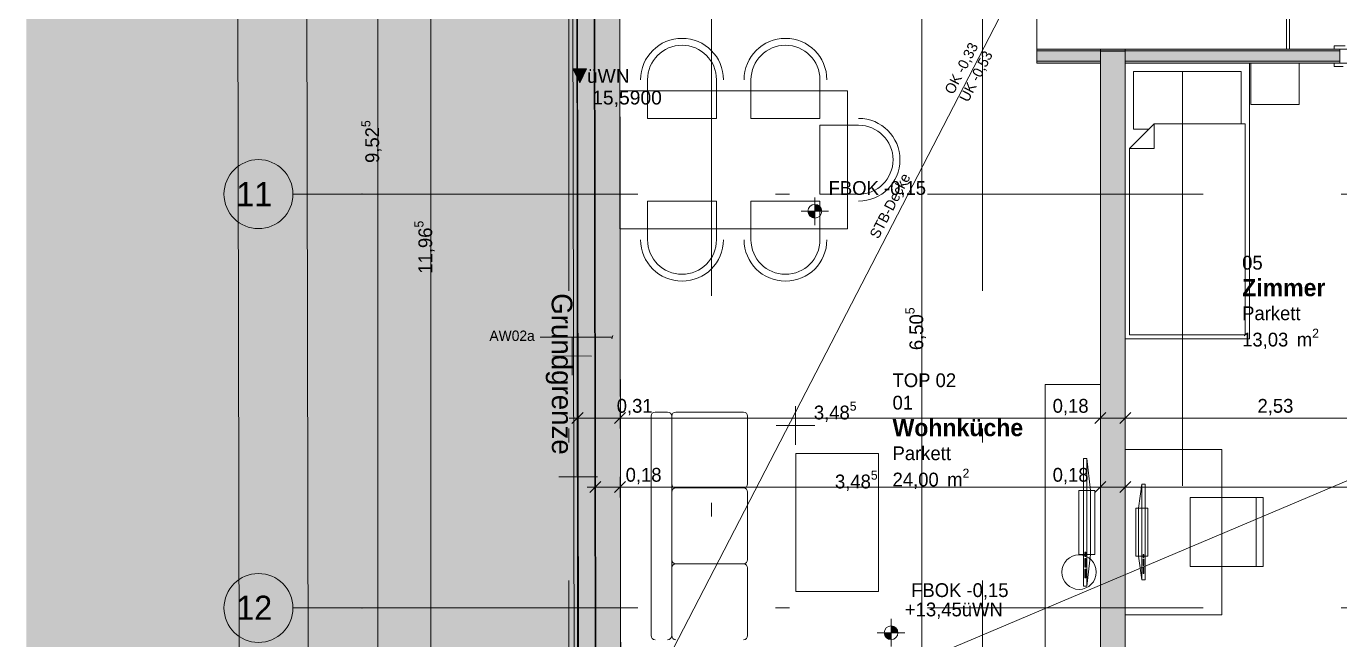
# Model space of a CAD drawing. Header units: metres. Extents: x -3.9 to 83, y -38 to 6.2.
# Drawn here: x -3.93 to 5.59, y -30.23 to -25.78 of the extents above; entities that cross this region are included whole.
import ezdxf

# ---------------------------------------------------------------- set-up
doc = ezdxf.new("R2010")
doc.units = ezdxf.units.M
doc.header["$MEASUREMENT"] = 0
for name, pattern in [('Achse', [0.004, 0.002, -0.001, 0, -0.001]), ('Schnittlinie', [0.006, 0.003, -0.0015, 0, -0.0015]), ('Untersicht', [0.001, 0.0005, -0.0005])]:
    doc.linetypes.add(name, pattern=pattern)
for name, color, linetype in [('0._EG PP_2_000 Achsraster', 7, 'Continuous'), ('0._EG PP_2_110 Wand Aussen', 7, 'Continuous'), ('0._EG PP_2_120 Wand Innen tragend', 7, 'Continuous'), ('0._EG PP_2_130 Wand Innen', 7, 'Continuous'), ('0._EG PP_2_210 Decke', 7, 'Continuous'), ('0._EG PP_2_220 Bodenaufbau', 7, 'Continuous'), ('0._EG PP_2_510 Möblierung', 7, 'Continuous'), ('0._EG PP_2_725 Nachbarbebauung', 7, 'Continuous'), ('0._EG PP_2_810 Raum', 7, 'Continuous'), ('0._EG PP_2_815 Raumbegrenzung', 7, 'Continuous'), ('0._EG PP_2_844 Umriss 2D', 7, 'Continuous'), ('0._EG PP_2_851 Marker Schnitt', 7, 'Continuous'), ('0._EG PP_2_915 Allgemein Beschriftung.x', 7, 'Continuous'), ('0._EG PP_2_950 Polierplan Bemaßung', 7, 'Continuous'), ('0._EG PP_2_Bauwerke_Gebäude - Haus Signatur.verm', 7, 'Continuous'), ('0._EG PP_2_Bauwerke_Gebäude - Haus.verm', 7, 'Continuous'), ('0._EG PP_2_Gelände_Geländepunkt.verm', 7, 'Continuous'), ('0._EG PP_2_Kataster Grenzen_Grundstücksgrenze.verm', 7, 'Continuous'), ('0._EG PP_2_Neubau_840 Baulinien', 7, 'Continuous')]:
    doc.layers.add(name, color=color, linetype=linetype)
doc.styles.add('ERSTELLTER_STIL_1', font='arial.ttf')
doc.styles.add('ERSTELLTER_STIL_10', font='')
doc.styles.add('ERSTELLTER_STIL_2', font='')
doc.styles.get('ERSTELLTER_STIL_10').set_extended_font_data('Eurostile', bold=True)
doc.styles.get('ERSTELLTER_STIL_2').set_extended_font_data('Eurostile')
doc.linetypes.add('Grenze Grundstück', pattern='A,0,[1,415_260415_PP_VA_1_3 0 EG1.Shx,S=0.00031746,R=0,X=0,Y=0],-0.04,0', length=0.04)

msp = doc.modelspace()

# ---------------------------------------------------------------- hatches: boundary and pattern name
at = {"layer": '0._EG PP_2_110 Wand Aussen', "linetype": 'Continuous', "lineweight": 13, "true_color": 0xff6400}
msp.add_hatch(color=30, dxfattribs=at).paths.add_polyline_path([(0.0591, -21.3011), (0.0717, -31.38), (0.1917, -31.3798), (0.1793, -21.4482)])
at = {"layer": '0._EG PP_2_110 Wand Aussen', "linetype": 'Continuous', "lineweight": 0, "true_color": 0x373737}
msp.add_hatch(color=250, dxfattribs=at).paths.add_polyline_path([(0.1794, -21.495), (0.1917, -31.3798), (0.1967, -31.3798), (0.1844, -21.495)])
at = {"layer": '0._EG PP_2_110 Wand Aussen', "linetype": 'Continuous', "lineweight": 13, "true_color": 0x3f7f02}
msp.add_hatch(color=76, dxfattribs=at).paths.add_polyline_path([(0.1846, -21.675), (0.1967, -31.3798), (0.3767, -31.3796), (0.3646, -21.675)])
at = {"layer": '0._EG PP_2_120 Wand Innen tragend', "linetype": 'Continuous', "lineweight": 13, "true_color": 0x3f7f02}
msp.add_hatch(color=76, dxfattribs=at).paths.add_polyline_path([(4.035, -31.2), (4.035, -25.965), (3.855, -25.965), (3.855, -31.2)])
at = {"layer": '0._EG PP_2_130 Wand Innen', "linetype": 'Continuous', "lineweight": 13, "true_color": 0xfb02fe}
for points in [[(3.855, -25.95), (3.395, -25.95), (3.395, -25.9625), (3.855, -25.9625)], [(4.035, -25.95), (3.855, -25.95), (3.855, -25.9625), (4.035, -25.9625)], [(4.035, -25.9625), (5.59, -25.9625), (5.59, -25.95), (4.035, -25.95)], [(3.395, -26.05), (3.855, -26.05), (3.855, -26.0375), (3.395, -26.0375)], [(4.035, -26.0375), (4.035, -26.05), (5.59, -26.05), (5.59, -26.0375)]]:
    msp.add_hatch(color=6, dxfattribs=at).paths.add_polyline_path(points)
at = {"layer": '0._EG PP_2_130 Wand Innen', "linetype": 'Continuous', "lineweight": 13, "true_color": 0xffaa00}
for points in [[(3.395, -26.0375), (3.855, -26.0375), (3.855, -25.9625), (3.395, -25.9625)], [(4.035, -26.0375), (5.59, -26.0375), (5.59, -25.9625), (4.035, -25.9625)]]:
    msp.add_hatch(color=40, dxfattribs=at).paths.add_polyline_path(points)
at = {"layer": '0._EG PP_2_725 Nachbarbebauung', "linetype": 'Continuous', "lineweight": 0, "true_color": 0x1f1f1f}
msp.add_hatch(color=250, dxfattribs=at).paths.add_polyline_path([(0.0596, -24.058), (-3.9335, -24.6522), (-3.9335, -34.6256), (-1.2323, -34.2212), (-3.0812, -34.4982), (0.0665, -34.0269)])
at = {"layer": '0._EG PP_2_950 Polierplan Bemaßung', "linetype": 'Continuous', "lineweight": 0, "true_color": 0x000000}
for points in [[(0.0791, -26.1926), (0.1291, -26.0926), (0.0291, -26.0926)], [(1.7842, -27.1244), (1.7342, -27.1244), (1.738, -27.1435), (1.7488, -27.1597), (1.765, -27.1706), (1.7842, -27.1744)], [(1.7842, -27.1244), (1.8342, -27.1244), (1.8304, -27.1053), (1.8195, -27.089), (1.8033, -27.0782), (1.7842, -27.0744)], [(2.337, -30.1792), (2.287, -30.1792), (2.2909, -30.1983), (2.3017, -30.2145), (2.3179, -30.2254), (2.337, -30.2292)], [(2.337, -30.1792), (2.387, -30.1792), (2.3832, -30.16), (2.3724, -30.1438), (2.3562, -30.133), (2.337, -30.1292)]]:
    msp.add_hatch(color=18, dxfattribs=at).paths.add_polyline_path(points)
at = {"layer": '0._EG PP_2_Bauwerke_Gebäude - Haus Signatur.verm', "linetype": 'Continuous', "lineweight": 13}
msp.add_hatch(color=254, dxfattribs=at).paths.add_polyline_path([(-3.9335, -25.0503), (-3.9335, -25.4557), (-0.3719, -24.8692), (-0.3563, -33.7319), (-1.0162, -33.827), (-0.9592, -34.2229), (0.0443, -34.0783), (0.0273, -24.3981)])

# ---------------------------------------------------------------- linework, layer by layer
at = {"layer": '0._EG PP_2_000 Achsraster', "color": 5, "linetype": 'Achse', "lineweight": 0, "ltscale": 1000}
for p, q in [((0, 3), (0, -36)), ((3, 3), (3, -36)), ((-1.5, -27), (-2, -27)), ((-1.5, -27), (21, -27)), ((-1.5, -30), (-2, -30)), ((-1.5, -30), (21, -30))]:
    msp.add_line(p, q, dxfattribs=at)
at = {"layer": '0._EG PP_2_000 Achsraster', "color": 5, "linetype": 'Continuous', "lineweight": 0, "ltscale": 1000}
for centre in [(-2.25, -27), (-2.25, -30)]:
    msp.add_circle(centre, 0.25, dxfattribs=at)
at = {"layer": '0._EG PP_2_000 Achsraster', "color": 5, "linetype": 'Achse', "lineweight": 0, "ltscale": 1000}
for p in [(-1.5, -27), (-1.5, -27), (-1.5, -30), (-1.5, -30)]:
    msp.add_point(p, dxfattribs=at)
at = {"layer": '0._EG PP_2_110 Wand Aussen', "color": 7, "linetype": 'Continuous', "lineweight": 13, "ltscale": 1000}
for p, q in [((0.0591, -21.3011), (0.0717, -31.38)), ((0.1794, -21.495), (0.1917, -31.3798))]:
    msp.add_line(p, q, dxfattribs=at)
at = {"layer": '0._EG PP_2_110 Wand Aussen', "color": 7, "linetype": 'Continuous', "lineweight": 18, "ltscale": 1000}
msp.add_line((0.1846, -21.675), (0.1967, -31.3798), dxfattribs=at)
at = {"layer": '0._EG PP_2_110 Wand Aussen', "color": 7, "linetype": 'Continuous', "lineweight": 13, "ltscale": 1000, "flags": 128}
msp.add_lwpolyline([(0.0541, -21.295), (0.0667, -31.38)], dxfattribs=at)
at = {"layer": '0._EG PP_2_110 Wand Aussen', "color": 7, "linetype": 'Continuous', "lineweight": 18, "ltscale": 1000, "flags": 128}
msp.add_lwpolyline([(0.3767, -31.3796), (0.3646, -21.675)], dxfattribs=at)
at = {"layer": '0._EG PP_2_120 Wand Innen tragend', "color": 7, "linetype": 'Continuous', "lineweight": 18, "ltscale": 1000, "flags": 128}
for points in [[(4.035, -25.965), (3.855, -25.965)], [(3.855, -25.965), (3.855, -31.2)], [(4.035, -31.2), (4.035, -25.965)]]:
    msp.add_lwpolyline(points, dxfattribs=at)
at = {"layer": '0._EG PP_2_130 Wand Innen', "color": 7, "linetype": 'Continuous', "lineweight": 18, "ltscale": 1000}
for p, q in [((3.855, -25.9625), (3.395, -25.9625)), ((3.855, -25.9625), (4.035, -25.9625)), ((5.59, -25.9625), (4.035, -25.9625)), ((5.59, -25.9625), (5.59, -25.95)), ((5.59, -25.9625), (5.59, -25.95)), ((5.59, -25.9625), (5.59, -25.95)), ((5.59, -26.0375), (5.59, -25.9625)), ((5.59, -26.0375), (5.59, -25.9625)), ((5.59, -26.0375), (5.59, -25.9625)), ((3.395, -26.0375), (3.855, -26.0375)), ((4.035, -26.0375), (5.59, -26.0375)), ((5.59, -26.05), (5.59, -26.0375)), ((5.59, -26.05), (5.59, -26.0375)), ((5.59, -26.05), (5.59, -26.0375))]:
    msp.add_line(p, q, dxfattribs=at)
at = {"layer": '0._EG PP_2_130 Wand Innen', "color": 8, "linetype": 'Continuous', "lineweight": 13, "ltscale": 1000}
for p, q in [((5.55, -25.95), (5.55, -25.925)), ((5.55, -25.925), (5.63, -25.925)), ((5.59, -25.95), (5.55, -25.95)), ((5.59, -26.05), (5.59, -25.95)), ((5.55, -26.075), (5.55, -26.05)), ((5.55, -26.05), (5.59, -26.05)), ((5.615, -26.075), (5.55, -26.075))]:
    msp.add_line(p, q, dxfattribs=at)
at = {"layer": '0._EG PP_2_130 Wand Innen', "color": 8, "linetype": 'Untersicht', "lineweight": 13, "ltscale": 1000}
for p, q in [((5.59, -25.95), (6.48, -25.95)), ((5.59, -26.05), (6.48, -26.05))]:
    msp.add_line(p, q, dxfattribs=at)
at = {"layer": '0._EG PP_2_130 Wand Innen', "color": 7, "linetype": 'Continuous', "lineweight": 18, "ltscale": 1000, "flags": 128}
for points in [[(3.855, -25.95), (3.395, -25.95)], [(3.395, -25.95), (3.395, -26.05)], [(3.855, -26.05), (3.855, -25.95)], [(4.035, -25.95), (3.855, -25.95)], [(3.855, -25.95), (3.855, -25.965)], [(3.855, -25.965), (4.035, -25.965)], [(5.59, -25.95), (4.035, -25.95)], [(4.035, -25.95), (4.035, -26.05)], [(4.035, -25.965), (4.035, -25.95)], [(3.395, -26.05), (3.855, -26.05)], [(4.035, -26.05), (5.59, -26.05)]]:
    msp.add_lwpolyline(points, dxfattribs=at)
at = {"layer": '0._EG PP_2_210 Decke', "color": 7, "linetype": 'Continuous', "lineweight": 13, "ltscale": 1000, "true_color": 0xf4f4f4, "flags": 128}
msp.add_lwpolyline([(5.305, -21.495), (0.1844, -21.495), (0.1967, -31.38), (9.535, -31.38), (9.535, -30.88), (12.385, -30.88), (12.385, -29.98), (18.7258, -29.98), (18.7621, -21.495), (12.465, -21.495), (12.465, -24.32), (13.0067, -24.32), (13.2326, -25.87), (9.875, -25.87), (7.875, -25.87), (7.875, -23.92), (5.305, -23.92)], close=True, dxfattribs=at)
at = {"layer": '0._EG PP_2_220 Bodenaufbau', "color": 7, "linetype": 'Continuous', "lineweight": 13, "ltscale": 1000, "true_color": 0xf4f4f4, "flags": 128}
msp.add_lwpolyline([(0.3646, -21.675), (0.3765, -31.2), (9.355, -31.2), (9.355, -30.7), (12.205, -30.7), (12.205, -29.8), (18.5466, -29.8), (18.5814, -21.675), (12.645, -21.675), (12.645, -24.1), (10.05, -24.1), (10.05, -25.6), (11.19, -25.6), (11.19, -26.05), (7.695, -26.05), (7.695, -24.1), (5.125, -24.1), (5.125, -21.675)], close=True, dxfattribs=at)
at = {"layer": '0._EG PP_2_510 Möblierung', "color": 8, "linetype": 'Continuous', "lineweight": 13, "ltscale": 1000, "true_color": 0x7e7f7f}
for p, q in [((4.035, -28.05), (4.035, -26.05)), ((4.035, -26.05), (4.935, -26.05)), ((4.935, -26.05), (4.935, -28.05)), ((5.295, -26.05), (4.945, -26.05)), ((4.945, -26.05), (4.945, -26.35)), ((5.295, -26.35), (5.295, -26.05)), ((4.945, -26.35), (5.295, -26.35)), ((4.245, -26.49), (4.245, -26.67)), ((4.065, -26.67), (4.245, -26.67)), ((4.935, -28.05), (4.035, -28.05)), ((0.5965, -28.61), (0.5965, -30.2)), ((0.7165, -28.58), (0.6265, -28.58)), ((0.7465, -28.61), (0.7465, -29.1)), ((0.7465, -30.2), (0.7465, -28.61)), ((1.2665, -28.58), (0.7765, -28.58)), ((1.2965, -29.1), (1.2965, -28.61)), ((3.7572, -28.9172), (3.7572, -29.8428)), ((1.2665, -29.13), (0.7765, -29.13)), ((0.7765, -29.13), (1.2665, -29.13)), ((4.155, -29.1032), (4.155, -29.7968)), ((0.7465, -29.16), (0.7465, -29.65)), ((1.2965, -29.65), (1.2965, -29.16)), ((4.985, -29.2), (4.985, -29.7)), ((3.7422, -29.6268), (3.7422, -29.596)), ((3.7422, -29.596), (3.7485, -29.596)), ((3.7485, -29.596), (3.7485, -29.6268)), ((4.17, -29.6119), (4.1638, -29.6119)), ((4.1638, -29.6119), (4.1638, -29.635)), ((4.17, -29.635), (4.17, -29.6119)), ((0.7465, -29.71), (0.7465, -30.2)), ((1.2665, -29.68), (0.7765, -29.68)), ((0.7765, -29.68), (1.2665, -29.68)), ((1.2965, -30.2), (1.2965, -29.71)), ((3.7485, -29.6268), (3.7422, -29.6268)), ((3.7422, -29.7039), (3.7422, -29.6422)), ((3.7422, -29.6422), (3.7485, -29.6422)), ((3.7485, -29.7039), (3.7422, -29.7039)), ((3.7485, -29.6422), (3.7485, -29.7039)), ((4.1638, -29.635), (4.17, -29.635)), ((4.17, -29.6465), (4.1638, -29.6465)), ((4.1638, -29.6465), (4.1638, -29.6928)), ((4.1638, -29.6928), (4.17, -29.6928)), ((4.17, -29.7043), (4.1638, -29.7043)), ((4.1638, -29.7043), (4.1638, -29.7506)), ((4.17, -29.6928), (4.17, -29.6465)), ((4.17, -29.7506), (4.17, -29.7043)), ((3.7422, -29.7811), (3.7422, -29.7194)), ((3.7422, -29.7194), (3.7485, -29.7194)), ((3.7485, -29.7811), (3.7422, -29.7811)), ((3.7485, -29.7194), (3.7485, -29.7811)), ((4.1638, -29.7506), (4.17, -29.7506))]:
    msp.add_line(p, q, dxfattribs=at)
at = {"layer": '0._EG PP_2_510 Möblierung', "color": 8, "linetype": 'Continuous', "lineweight": 13, "ltscale": 1000, "true_color": 0x7e7f7f, "flags": 128}
for points in [[(5.225, -25.6), (3.395, -25.6), (3.395, -25.95), (5.225, -25.95)], [(4.245, -26.49), (4.205, -26.53), (4.095, -26.53), (4.095, -26.11), (4.875, -26.11), (4.875, -26.49)], [(0.3712, -27.2508), (2.0212, -27.2508), (2.0212, -26.2508), (0.3712, -26.2508)], [(4.905, -28.02), (4.065, -28.02), (4.065, -26.67), (4.245, -26.49), (4.905, -26.49)], [(3.455, -31.2), (3.455, -28.38), (3.855, -28.38), (3.855, -31.2)], [(4.735, -30.05), (4.735, -28.85), (4.035, -28.85), (4.035, -30.05)], [(1.6465, -29.88), (1.6465, -28.88), (2.2465, -28.88), (2.2465, -29.88)], [(3.7322, -28.9172), (3.7322, -29.8428), (3.7572, -29.8428), (3.7822, -29.6114), (3.7822, -29.1486), (3.7572, -28.9172)], [(4.18, -29.1032), (4.18, -29.7968), (4.155, -29.7968), (4.13, -29.6234), (4.13, -29.2766), (4.155, -29.1032)], [(3.6994, -29.1486), (3.6994, -29.6114), (3.8151, -29.6114), (3.8151, -29.1486)], [(4.505, -29.2), (4.505, -29.7), (5.035, -29.7), (5.035, -29.2)], [(4.1984, -29.2766), (4.1984, -29.6234), (4.1117, -29.6234), (4.1117, -29.2766)]]:
    msp.add_lwpolyline(points, close=True, dxfattribs=at)
for points in [[(1.0712, -26.4508), (0.5712, -26.4508), (0.5712, -26.1708, -1), (1.0712, -26.1708)], [(1.8212, -26.4508), (1.3212, -26.4508), (1.3212, -26.1708, -1), (1.8212, -26.1708)], [(1.8212, -27.0008), (1.8212, -26.5008), (2.1012, -26.5008, -1), (2.1012, -27.0008)], [(1.0712, -27.0508), (0.5712, -27.0508), (0.5712, -27.3308, 1), (1.0712, -27.3308)], [(1.8212, -27.0508), (1.3212, -27.0508), (1.3212, -27.3308, 1), (1.8212, -27.3308)], [(3.7, -29.6149, 1), (3.7, -29.8649, 1)]]:
    msp.add_lwpolyline(points, format="xyb", close=True, dxfattribs=at)
at = {"layer": '0._EG PP_2_510 Möblierung', "color": 8, "linetype": 'Continuous', "lineweight": 13, "ltscale": 1000, "true_color": 0x7e7f7f}
for centre, radius, start, end in [((0.8212, -26.1708), 0.3, 0, 180), ((1.5712, -26.1708), 0.3, 0, 180), ((2.1012, -26.7508), 0.3, 270, 90), ((0.8212, -27.3308), 0.3, 180, 0), ((1.5712, -27.3308), 0.3, 180, 0), ((0.6265, -28.61), 0.03, 90, 180), ((0.7165, -28.61), 0.03, 0, 90), ((0.7765, -28.61), 0.03, 90, 180), ((1.2665, -28.61), 0.03, 0, 90), ((0.7765, -29.1), 0.03, 180, 270), ((0.7765, -29.16), 0.03, 90, 180), ((1.2665, -29.1), 0.03, 270, 0), ((1.2665, -29.16), 0.03, 0, 90), ((0.7765, -29.65), 0.03, 180, 270), ((0.7765, -29.71), 0.03, 90, 180), ((1.2665, -29.65), 0.03, 270, 0), ((1.2665, -29.71), 0.03, 0, 90), ((0.6265, -30.2), 0.03, 180, 270), ((0.7165, -30.2), 0.03, 270, 0), ((0.7765, -30.2), 0.03, 180, 270), ((1.2665, -30.2), 0.03, 270, 0)]:
    msp.add_arc(centre, radius, start, end, dxfattribs=at)
at = {"layer": '0._EG PP_2_725 Nachbarbebauung', "color": 8, "linetype": 'Continuous', "lineweight": 13, "ltscale": 1000, "flags": 128}
msp.add_lwpolyline([(-3.9335, -34.6256), (-1.2323, -34.2212), (-3.0812, -34.4982), (0.0665, -34.0269), (0.0596, -24.058), (-3.9335, -24.6522)], dxfattribs=at)
at = {"layer": '0._EG PP_2_815 Raumbegrenzung', "color": 8, "linetype": 'Untersicht', "lineweight": 13, "ltscale": 1000, "flags": 128}
for points in [[(3.495, -24.695), (3.395, -24.695), (3.395, -25.95), (3.495, -25.95)], [(5.105, -24.7), (5.205, -24.7), (5.205, -25.95)]]:
    msp.add_lwpolyline(points, dxfattribs=at)
at = {"layer": '0._EG PP_2_851 Marker Schnitt', "color": 7, "linetype": 'Schnittlinie', "lineweight": 13, "ltscale": 1000}
for p, q in [((1.035, -18.6375), (1.035, -35.645)), ((4.45, -20.015), (4.45, -35.645))]:
    msp.add_line(p, q, dxfattribs=at)
at = {"layer": '0._EG PP_2_915 Allgemein Beschriftung.x', "color": 7, "linetype": 'Continuous', "lineweight": 13, "ltscale": 1000}
for p, q in [((-0.0467, -28.0364), (-0.2066, -28.0364)), ((0.3154, -28.0364), (-0.0467, -28.0364)), ((0.312, -28.0489), (0.3187, -28.0239))]:
    msp.add_line(p, q, dxfattribs=at)
at = {"layer": '0._EG PP_2_950 Polierplan Bemaßung', "color": 1, "linetype": 'Continuous', "lineweight": 13, "ltscale": 1000, "true_color": 0xfb0106}
for p, q in [((-2.4497, -0.005), (-2.3832, -34.0317)), ((-1.9258, -12.207), (-1.8832, -34.0307)), ((-1, -21.365), (-1, -33.33))]:
    msp.add_line(p, q, dxfattribs=at)
at = {"layer": '0._EG PP_2_950 Polierplan Bemaßung', "color": 76, "linetype": 'Continuous', "lineweight": 13, "ltscale": 1000, "true_color": 0x3f7f02}
for p, q in [((0.1967, -31.38), (5.305, -21.495)), ((-1.3848, -31.2), (-1.3848, -21.675)), ((0.1967, -31.38), (13.2326, -25.87)), ((0.1324, -29.1232), (0.1924, -29.1232)), ((0.2324, -29.0832), (0.1524, -29.1632)), ((0.1924, -29.1982), (0.1924, -29.0482)), ((0.1924, -29.1232), (0.3724, -29.1232)), ((0.4124, -29.0832), (0.3324, -29.1632)), ((0.3724, -29.1982), (0.3724, -29.0482)), ((0.3724, -29.1232), (3.855, -29.1232)), ((3.895, -29.0832), (3.815, -29.1632)), ((3.855, -29.1982), (3.855, -29.0482)), ((3.855, -29.1232), (4.035, -29.1232)), ((4.075, -29.0832), (3.995, -29.1632)), ((4.035, -29.1982), (4.035, -29.0482)), ((4.035, -29.1232), (9.355, -29.1232))]:
    msp.add_line(p, q, dxfattribs=at)
at = {"layer": '0._EG PP_2_950 Polierplan Bemaßung', "color": 6, "linetype": 'Continuous', "lineweight": 13, "ltscale": 1000, "true_color": 0xfb02fe}
for p, q in [((2.5606, -31.2), (2.5606, -24.695)), ((0.0633, -28.6982), (0.0633, -28.5482)), ((0.3724, -28.6982), (0.3724, -28.5482)), ((3.855, -28.6982), (3.855, -28.5482)), ((4.035, -28.6982), (4.035, -28.5482)), ((0.0033, -28.6232), (0.0633, -28.6232)), ((0.1033, -28.5832), (0.0233, -28.6632)), ((0.0633, -28.6232), (0.3724, -28.6232)), ((0.4124, -28.5832), (0.3324, -28.6632)), ((0.3724, -28.6232), (3.855, -28.6232)), ((3.895, -28.5832), (3.815, -28.6632)), ((3.855, -28.6232), (4.035, -28.6232)), ((4.075, -28.5832), (3.995, -28.6632)), ((4.035, -28.6232), (6.565, -28.6232))]:
    msp.add_line(p, q, dxfattribs=at)
at = {"layer": '0._EG PP_2_950 Polierplan Bemaßung', "color": 7, "linetype": 'Continuous', "lineweight": 13, "ltscale": 1000}
for p, q in [((1.7842, -27.2244), (1.7842, -27.0244)), ((1.6842, -27.1244), (1.8842, -27.1244)), ((2.337, -30.2792), (2.337, -30.0792)), ((2.237, -30.1792), (2.437, -30.1792))]:
    msp.add_line(p, q, dxfattribs=at)
at = {"layer": '0._EG PP_2_950 Polierplan Bemaßung', "color": 7, "linetype": 'Continuous', "lineweight": 13, "ltscale": 1000, "flags": 128}
msp.add_lwpolyline([(0.0791, -26.1926), (0.1291, -26.0926), (0.0291, -26.0926)], close=True, dxfattribs=at)
at = {"layer": '0._EG PP_2_950 Polierplan Bemaßung', "color": 7, "linetype": 'Continuous', "lineweight": 13, "ltscale": 1000}
for centre in [(1.7842, -27.1244), (2.337, -30.1792)]:
    msp.add_circle(centre, 0.05, dxfattribs=at)
at = {"layer": '0._EG PP_2_Bauwerke_Gebäude - Haus.verm', "color": 9, "linetype": 'Continuous', "lineweight": 13, "ltscale": 1000}
msp.add_line((0.0275, -24.3979), (0.0445, -34.0785), dxfattribs=at)
at = {"layer": '0._EG PP_2_Gelände_Geländepunkt.verm', "color": 8, "linetype": 'Continuous', "lineweight": 0, "ltscale": 1000}
for p, q in [((0.0249, -28.0335), (0.0236, -28.3135)), ((-0.1158, -28.1728), (0.1642, -28.1741)), ((1.6443, -28.5367), (1.643, -28.8167)), ((1.5036, -28.676), (1.7836, -28.6773)), ((0.0693, -28.9087), (0.068, -29.1887)), ((-0.0714, -29.0481), (0.2086, -29.0493))]:
    msp.add_line(p, q, dxfattribs=at)
at = {"layer": '0._EG PP_2_Kataster Grenzen_Grundstücksgrenze.verm', "color": 96, "linetype": 'Continuous', "lineweight": 13, "ltscale": 1000, "true_color": 0x007e00}
msp.add_line((0.0664, -33.9269), (0.0527, -14.1433), dxfattribs=at)
at = {"layer": '0._EG PP_2_Neubau_840 Baulinien', "color": 76, "linetype": 'Grenze Grundstück', "lineweight": 13, "ltscale": 1000, "true_color": 0x3f7f02, "flags": 128}
msp.add_lwpolyline([(0, -0.0002), (18.985, -0.0012), (18.958, -11.4452), (18.9035, -19.5703), (18.8486, -31.3281), (0.0665, -34.0269), (0.0564, -12.2031)], close=True, dxfattribs=at)

# ---------------------------------------------------------------- texts
at = {"layer": '0._EG PP_2_000 Achsraster', "color": 5, "linetype": 'Continuous', "lineweight": 0, "char_height": 0.175, "attachment_point": 1, "style": 'ERSTELLTER_STIL_2'}
for s, insert in [('\\A1;{\\pql;\\pt0;\\fEurostile|b0|i0|c0|p0;\\W1.000000;11}', (-2.411, -26.9125)), ('\\A1;{\\pql;\\pt0;\\fEurostile|b0|i0|c0|p0;\\W1.000000;12}', (-2.411, -29.9107))]:
    msp.add_mtext(s, dxfattribs=dict(at, insert=insert))
at = {"layer": '0._EG PP_2_810 Raum', "color": 7, "linetype": 'Continuous', "lineweight": 13, "attachment_point": 1}
for s, insert, char_height, style in [('\\A1;{\\pql;\\pt0;\\fEurostile|b0|i0|c0|p0;\\W1.000000;05}', (4.8825, -27.4471), 0.1, 'ERSTELLTER_STIL_2'), ('\\A1;{\\pql;\\pt0;\\fEurostile|b1|i0|c0|p0;\\W1.000000;Zimmer}', (4.8825, -27.6153), 0.125, 'ERSTELLTER_STIL_10'), ('\\A1;{\\pql;\\pt0;\\fEurostile|b0|i0|c0|p0;\\W1.000000;Parkett}', (4.8825, -27.8137), 0.1, 'ERSTELLTER_STIL_2'), ('\\A1;{\\pql;\\pt0,0.05;\\fEurostile|b0|i0|c0|p0;\\W1.000000;13,03\\fEurostile|b0|i0|c0|p0;\\W1.000000;\\A1{\\H.66x;\\S^  ;}\\fEurostile|b0|i0|c0|p0;\\W1.000000; m\\fEurostile|b0|i0|c0|p0;\\W1.000000;\\A1{\\H.66x;\\S2^  ;}}', (4.8825, -27.9752), 0.1, 'ERSTELLTER_STIL_2'), ('\\A1;{\\pql;\\pt0;\\fEurostile|b0|i0|c0|p0;\\W1.000000;TOP 02}', (2.3476, -28.2992), 0.1, 'ERSTELLTER_STIL_2'), ('\\A1;{\\pql;\\pt0;\\fEurostile|b0|i0|c0|p0;\\W1.000000;01}', (2.3476, -28.4617), 0.1, 'ERSTELLTER_STIL_2'), ('\\A1;{\\pql;\\pt0;\\fEurostile|b1|i0|c0|p0;\\W1.000000;Wohnküche}', (2.3476, -28.6299), 0.125, 'ERSTELLTER_STIL_10'), ('\\A1;{\\pql;\\pt0;\\fEurostile|b0|i0|c0|p0;\\W1.000000;Parkett}', (2.3476, -28.8283), 0.1, 'ERSTELLTER_STIL_2'), ('\\A1;{\\pql;\\pt0,0.05;\\fEurostile|b0|i0|c0|p0;\\W1.000000;24,00\\fEurostile|b0|i0|c0|p0;\\W1.000000;\\A1{\\H.66x;\\S^  ;}\\fEurostile|b0|i0|c0|p0;\\W1.000000; m\\fEurostile|b0|i0|c0|p0;\\W1.000000;\\A1{\\H.66x;\\S2^  ;}}', (2.3476, -28.9898), 0.1, 'ERSTELLTER_STIL_2')]:
    msp.add_mtext(s, dxfattribs=dict(at, insert=insert, char_height=char_height, style=style))
at = {"layer": '0._EG PP_2_844 Umriss 2D', "color": 76, "linetype": 'Continuous', "lineweight": 13, "true_color": 0x3f7f02, "insert": (-0.0705, -28.3038), "char_height": 0.15, "attachment_point": 5, "rotation": 270.11192, "style": 'ERSTELLTER_STIL_2'}
msp.add_mtext('\\A1;{\\pqc;\\fEurostile|b0|i0|c0|p0;\\W1.000000;Grundgrenze}', dxfattribs=at)
at = {"layer": '0._EG PP_2_915 Allgemein Beschriftung.x', "color": 7, "linetype": 'Continuous', "lineweight": 13, "insert": (-0.5753, -28.027), "char_height": 0.075, "attachment_point": 4, "style": 'ERSTELLTER_STIL_2'}
msp.add_mtext('\\A1;{\\pql;\\fEurostile|b0|i0|c0|p0;\\W1.000000;AW02a}', dxfattribs=at)
at = {"layer": '0._EG PP_2_950 Polierplan Bemaßung', "color": 76, "linetype": 'Continuous', "lineweight": 13, "true_color": 0x3f7f02, "insert": (2.8176, -26.2991), "char_height": 0.075, "attachment_point": 4, "rotation": 62.67119, "line_spacing_factor": 0.968161, "style": 'ERSTELLTER_STIL_2'}
msp.add_mtext('\\A1;{\\pql;\\fEurostile|b0|i0|c0|p0;\\W1.000000;OK \\fEurostile|b0|i0|c0|p0;\\W1.000000;\\fEurostile|b0|i0|c0|p0;\\W1.000000;-0,33\\fEurostile|b0|i0|c0|p0;\\W1.000000;\\A1{\\H.66x;\\S^  ;}\\fEurostile|b0|i0|c0|p0;\\W1.000000;\\fEurostile|b0|i0|c0|p0;\\W1.000000;\\P\\pql;\\fEurostile|b0|i0|c0|p0;\\W1.000000;UK \\fEurostile|b0|i0|c0|p0;\\W1.000000;\\fEurostile|b0|i0|c0|p0;\\W1.000000;-0,53\\fEurostile|b0|i0|c0|p0;\\W1.000000;\\A1{\\H.66x;\\S^  ;}\\fEurostile|b0|i0|c0|p0;\\W1.000000;\\fEurostile|b0|i0|c0|p0;\\W1.000000;}', dxfattribs=at)
at = {"layer": '0._EG PP_2_950 Polierplan Bemaßung', "color": 7, "linetype": 'Continuous', "lineweight": 13, "char_height": 0.1, "attachment_point": 1, "style": 'ERSTELLTER_STIL_1'}
for s, insert in [('\\A1;{\\pql;\\fArial|b0|i0|c0|p0;\\W1.000000;üWN}', (0.1312, -26.0933)), ('\\A1;{\\pql;\\fArial|b0|i0|c0|p0;\\W1.000000; 15,5900}', (0.1312, -26.2504))]:
    msp.add_mtext(s, dxfattribs=dict(at, insert=insert))
at = {"layer": '0._EG PP_2_950 Polierplan Bemaßung', "color": 76, "linetype": 'Continuous', "lineweight": 13, "true_color": 0x3f7f02, "style": 'ERSTELLTER_STIL_2'}
for s, insert, char_height, attachment_point, rotation in [('\\A1;{\\pql;\\fEurostile|b0|i0|c0|p0;\\W1.000000;9,52\\fEurostile|b0|i0|c0|p0;\\W1.000000;\\A1{\\H.66x;\\S5^  ;}}', (-1.3459, -26.7742), 0.1, 7, 90), ('\\A1;{\\pql;\\fEurostile|b0|i0|c0|p0;\\W1.000000;\\fEurostile|b0|i0|c0|p0;\\W1.000000;\\fEurostile|b0|i0|c0|p0;\\W1.000000;STB-Decke\\fEurostile|b0|i0|c0|p0;\\W1.000000;\\A1{\\H.66x;\\S^  ;}\\fEurostile|b0|i0|c0|p0;\\W1.000000;\\fEurostile|b0|i0|c0|p0;\\W1.000000;\\P\\pql;\\fEurostile|b0|i0|c0|p0;\\W1.000000;\\fEurostile|b0|i0|c0|p0;\\W1.000000;\\fEurostile|b0|i0|c0|p0;\\W1.000000;\\fEurostile|b0|i0|c0|p0;\\W1.000000;\\A1{\\H.66x;\\S^  ;}\\fEurostile|b0|i0|c0|p0;\\W1.000000;\\fEurostile|b0|i0|c0|p0;\\W1.000000;}', (2.2861, -27.3513), 0.075, 4, 62.67119)]:
    msp.add_mtext(s, dxfattribs=dict(at, insert=insert, char_height=char_height, attachment_point=attachment_point, rotation=rotation))
at = {"layer": '0._EG PP_2_950 Polierplan Bemaßung', "color": 7, "linetype": 'Continuous', "lineweight": 13, "char_height": 0.1, "attachment_point": 7, "style": 'ERSTELLTER_STIL_2'}
for s, insert, width in [('\\A1;{\\pql;\\fEurostile|b0|i0|c0|p0;\\W1.000000;FBOK -0,15}', (1.8842, -27.0244), 0.730591), ('\\A1;{\\pql;\\fEurostile|b0|i0|c0|p0;\\W1.000000;FBOK -0,15}', (2.4825, -29.9392), 0.730591), ('\\A1;{\\pql;\\fEurostile|b0|i0|c0|p0;\\W1.000000;+13,45üWN}', (2.437, -30.0792), 0.821558)]:
    msp.add_mtext(s, dxfattribs=dict(at, insert=insert, width=width))
at = {"layer": '0._EG PP_2_950 Polierplan Bemaßung', "color": 1, "linetype": 'Continuous', "lineweight": 13, "true_color": 0xfb0106, "insert": (-0.961, -27.577), "char_height": 0.1, "attachment_point": 7, "rotation": 90, "style": 'ERSTELLTER_STIL_2'}
msp.add_mtext('\\A1;{\\pql;\\fEurostile|b0|i0|c0|p0;\\W1.000000;11,96\\fEurostile|b0|i0|c0|p0;\\W1.000000;\\A1{\\H.66x;\\S5^  ;}}', dxfattribs=at)
at = {"layer": '0._EG PP_2_950 Polierplan Bemaßung', "color": 6, "linetype": 'Continuous', "lineweight": 13, "true_color": 0xfb02fe, "insert": (2.5996, -28.131), "char_height": 0.1, "attachment_point": 7, "rotation": 90, "style": 'ERSTELLTER_STIL_2'}
msp.add_mtext('\\A1;{\\pql;\\fEurostile|b0|i0|c0|p0;\\W1.000000;6,50\\fEurostile|b0|i0|c0|p0;\\W1.000000;\\A1{\\H.66x;\\S5^  ;}}', dxfattribs=at)
at = {"layer": '0._EG PP_2_950 Polierplan Bemaßung', "color": 6, "linetype": 'Continuous', "lineweight": 13, "true_color": 0xfb02fe, "char_height": 0.1, "width": 0.306373, "attachment_point": 7, "style": 'ERSTELLTER_STIL_2'}
for s, insert in [('\\A1;{\\pql;\\fEurostile|b0|i0|c0|p0;\\W1.000000;0,31}', (0.3478, -28.6032)), ('\\A1;{\\pql;\\fEurostile|b0|i0|c0|p0;\\W1.000000;0,18}', (3.5087, -28.6032)), ('\\A1;{\\pql;\\fEurostile|b0|i0|c0|p0;\\W1.000000;2,53}', (4.9937, -28.6032))]:
    msp.add_mtext(s, dxfattribs=dict(at, insert=insert))
at = {"layer": '0._EG PP_2_950 Polierplan Bemaßung', "color": 6, "linetype": 'Continuous', "lineweight": 13, "true_color": 0xfb02fe, "insert": (1.777, -28.6622), "char_height": 0.1, "attachment_point": 7, "style": 'ERSTELLTER_STIL_2'}
msp.add_mtext('\\A1;{\\pql;\\fEurostile|b0|i0|c0|p0;\\W1.000000;3,48\\fEurostile|b0|i0|c0|p0;\\W1.000000;\\A1{\\H.66x;\\S5^  ;}}', dxfattribs=at)
at = {"layer": '0._EG PP_2_950 Polierplan Bemaßung', "color": 76, "linetype": 'Continuous', "lineweight": 13, "true_color": 0x3f7f02, "char_height": 0.1, "width": 0.306373, "attachment_point": 7, "style": 'ERSTELLTER_STIL_2'}
for insert in [(0.4123, -29.1032), (3.5087, -29.1032)]:
    msp.add_mtext('\\A1;{\\pql;\\fEurostile|b0|i0|c0|p0;\\W1.000000;0,18}', dxfattribs=dict(at, insert=insert))
at = {"layer": '0._EG PP_2_950 Polierplan Bemaßung', "color": 76, "linetype": 'Continuous', "lineweight": 13, "true_color": 0x3f7f02, "insert": (1.9302, -29.1622), "char_height": 0.1, "attachment_point": 7, "style": 'ERSTELLTER_STIL_2'}
msp.add_mtext('\\A1;{\\pql;\\fEurostile|b0|i0|c0|p0;\\W1.000000;3,48\\fEurostile|b0|i0|c0|p0;\\W1.000000;\\A1{\\H.66x;\\S5^  ;}}', dxfattribs=at)

doc.saveas('drawing.dxf')
